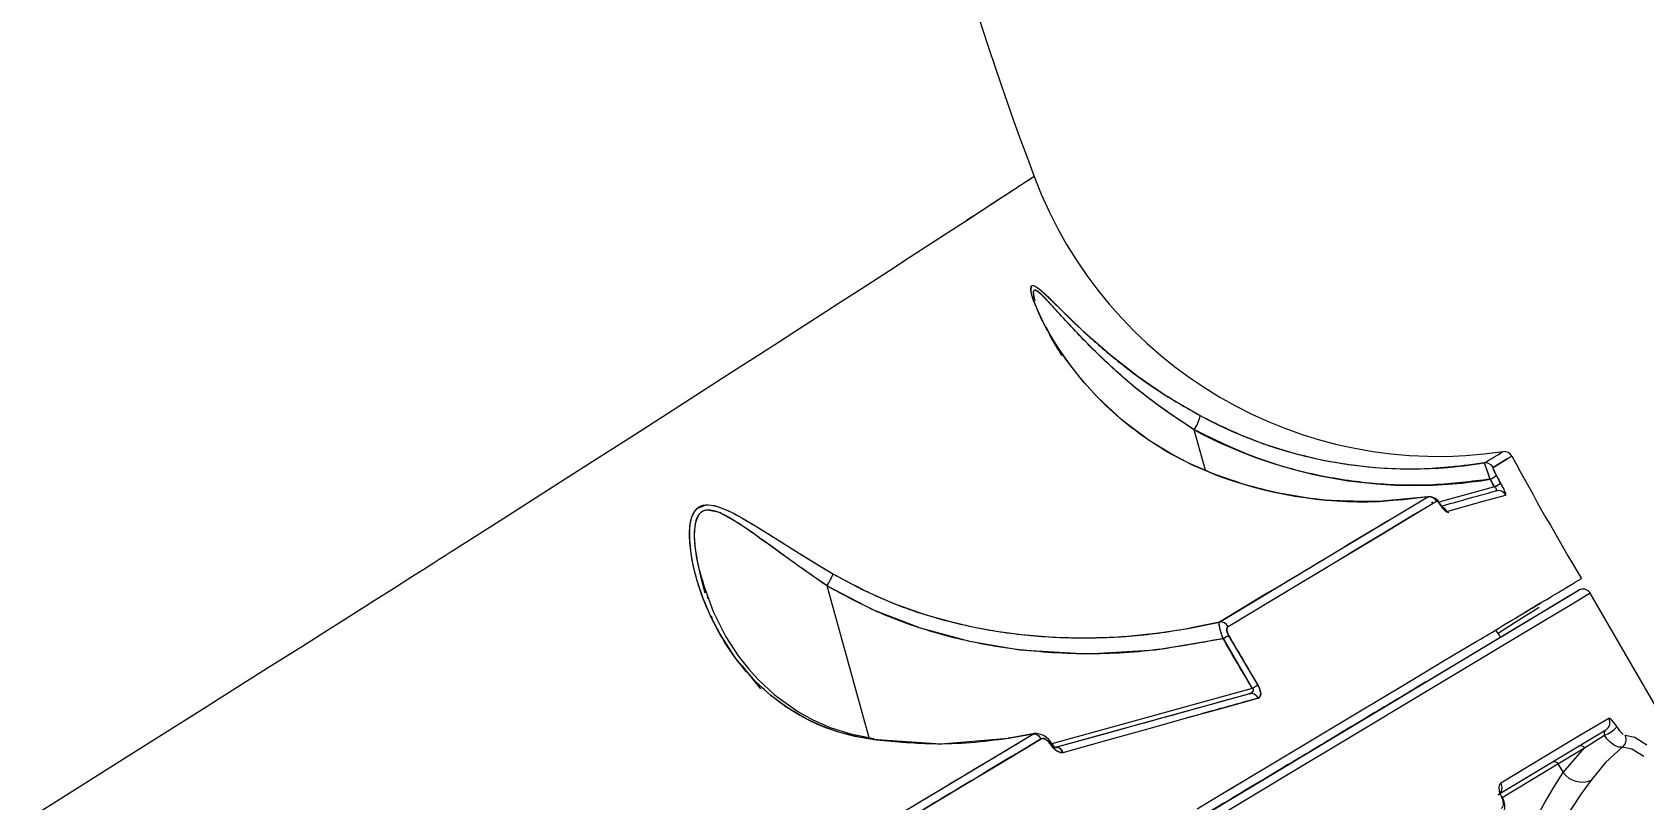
# Model space of a CAD drawing. Header units: millimetres. Extents: x -6879 to 7341, y -8047 to 7187.
# Drawn here: x 158.6 to 345.1, y -1772.2 to -1683.3 of the extents above; entities that cross this region are included whole.
import ezdxf

# ---------------------------------------------------------------- set-up
doc = ezdxf.new("R2010")
doc.units = ezdxf.units.MM
for name, color, linetype in [('DIKOM_ОБЪЕКТ', 7, 'Continuous'), ('DIKOM_РАЗМЕР_ЗОНА', 7, 'Continuous'), ('DIKOM_РАЗМЕР_ОБЪЕКТА', 7, 'Continuous')]:
    doc.layers.add(name, color=color, linetype=linetype)
doc.styles.add('style1', font='arial.ttf', dxfattribs={"width": 0.8})
doc.dimstyles.new('1-50', dxfattribs={"dimtxt": 300, "dimasz": 200, "dimexe": 100, "dimexo": 0, "dimgap": 100, "dimtad": 0, "dimdec": 0, "dimtxsty": 'style1', "dimcen": 0, "dimclrd": 7, "dimclre": 7, "dimadec": 1, "dimazin": 2, "dimtfac": 1, "dimtdec": 0, "dimtmove": 1, "dimatfit": 3, "dimfxl": 0, "dimlwd": 25, "dimlwe": 18, "dimarcsym": 0})

# ---------------------------------------------------------------- blocks, each defined once
blk = doc.blocks.new('*D19')
at = {"layer": 'Defpoints', "color": 0, "transparency": 16777216}
for p in [(5624.04, 6094.27), (-4435.35, 2864.29), (5624.04, -2640.11)]:
    blk.add_point(p, dxfattribs=at)
at = {"layer": 'DIKOM_РАЗМЕР_ОБЪЕКТА', "color": 7, "lineweight": 18, "transparency": 16777216}
for p, q in [((-4435.35, 2864.29), (-4435.35, 6194.27)), ((5624.04, -2640.11), (5624.04, 6194.27))]:
    blk.add_line(p, q, dxfattribs=at)
at = {"layer": 'DIKOM_РАЗМЕР_ОБЪЕКТА', "color": 7, "lineweight": 25, "transparency": 16777216}
for p, q in [((-4235.35, 6094.27), (2113.67, 6094.27)), ((5424.04, 6094.27), (3193.46, 6094.27))]:
    blk.add_line(p, q, dxfattribs=at)
at = {"layer": 'DIKOM_РАЗМЕР_ОБЪЕКТА', "color": 7, "transparency": 16777216}
for points in [[(-4235.35, 6127.6), (-4235.35, 6060.94), (-4435.35, 6094.27)], [(5424.04, 6127.6), (5424.04, 6060.94), (5624.04, 6094.27)]]:
    blk.add_solid(points, dxfattribs=at)
at = {"layer": 'DIKOM_РАЗМЕР_ОБЪЕКТА', "color": 0, "transparency": 16777216, "insert": (2653.56, 6094.27), "char_height": 300, "attachment_point": 5, "style": 'style1'}
blk.add_mtext('10100', dxfattribs=at)
blk = doc.blocks.new('*D17')
at = {"layer": 'Defpoints', "color": 0, "transparency": 16777216}
for p in [(-5935.35, 6990.27), (-5935.35, 998.27), (7340.79, -2830.86)]:
    blk.add_point(p, dxfattribs=at)
at = {"layer": 'DIKOM_РАЗМЕР_ЗОНА', "color": 7, "lineweight": 18, "transparency": 16777216}
for p, q in [((-5935.35, 998.27), (-5935.35, 7090.27)), ((7340.79, -2830.86), (7340.79, 7090.27))]:
    blk.add_line(p, q, dxfattribs=at)
at = {"layer": 'DIKOM_РАЗМЕР_ЗОНА', "color": 7, "lineweight": 25, "transparency": 16777216}
for p, q in [((-5735.35, 6990.27), (2016.67, 6990.27)), ((7140.79, 6990.27), (3096.46, 6990.27))]:
    blk.add_line(p, q, dxfattribs=at)
at = {"layer": 'DIKOM_РАЗМЕР_ЗОНА', "color": 7, "transparency": 16777216}
for points in [[(-5735.35, 7023.6), (-5735.35, 6956.94), (-5935.35, 6990.27)], [(7140.79, 7023.6), (7140.79, 6956.94), (7340.79, 6990.27)]]:
    blk.add_solid(points, dxfattribs=at)
at = {"layer": 'DIKOM_РАЗМЕР_ЗОНА', "color": 0, "transparency": 16777216, "insert": (2556.56, 6990.27), "char_height": 300, "attachment_point": 5, "style": 'style1'}
blk.add_mtext('13300', dxfattribs=at)

msp = doc.modelspace()

# ---------------------------------------------------------------- linework, layer by layer
at = {"layer": 'DIKOM_ОБЪЕКТ', "color": 7, "linetype": 'Continuous', "lineweight": 15}
for p, q in [((275.73, -1717.07), (276.08, -1717.81)), ((294.39, -1733.99), (293.09, -1729.31)), ((294.39, -1733.99), (293.09, -1729.31)), ((293.94, -1733.79), (295.42, -1734.44)), ((294.4, -1734.03), (294.39, -1734)), ((294.4, -1734.03), (294.39, -1734)), ((326.63, -1733.15), (326.71, -1733.1)), ((327.66, -1733.67), (327.66, -1733.68)), ((295.42, -1734.44), (297.83, -1735.26)), ((327.82, -1735.92), (321.38, -1737.7)), ((327.82, -1735.92), (321.38, -1737.7)), ((327.33, -1735.02), (327.82, -1735.92)), ((328.53, -1735.48), (328.04, -1734.59)), ((308.54, -1737.44), (314.5, -1737.62)), ((320.11, -1737.07), (314.42, -1737.62)), ((314.5, -1737.62), (320.18, -1737.04)), ((320.18, -1737.08), (320.11, -1737.07)), ((320.18, -1737.06), (320.22, -1737.07)), ((320.69, -1737.85), (320.59, -1737.64)), ((320.71, -1737.89), (320.7, -1737.89)), ((320.71, -1737.89), (320.7, -1737.89)), ((318.97, -1738.89), (318.97, -1738.89)), ((318.97, -1738.89), (318.97, -1738.89)), ((310.5, -1742.85), (310.5, -1742.85)), ((310.5, -1742.85), (310.5, -1742.85)), ((236.51, -1748.24), (236.06, -1746.61)), ((236.06, -1746.62), (236.21, -1747.04)), ((-200.45, -2071.15), (337.54, -1747.9)), ((158.71, -1855.35), (337.52, -1747.91)), ((236.71, -1748.59), (236.81, -1748.86)), ((255.47, -1764.97), (250.59, -1747.39)), ((255.47, -1764.97), (250.59, -1747.39)), ((302.79, -1747.48), (302.79, -1747.48)), ((302.79, -1747.48), (302.79, -1747.48)), ((303.29, -1748.32), (303.29, -1748.32)), ((303.29, -1748.32), (303.29, -1748.32)), ((237.38, -1751.38), (237.24, -1750.89)), ((296.99, -1752.1), (296.97, -1752.12)), ((296.43, -1753.48), (299.8, -1759.25)), ((300.43, -1758.85), (297.06, -1753.09)), ((299.8, -1759.25), (276.62, -1765.68)), ((299.8, -1759.25), (276.62, -1765.68)), ((276.9, -1766.12), (299.41, -1759.88)), ((309.57, -1764.7), (317.29, -1760.07)), ((255.51, -1765.13), (255.51, -1765.11)), ((255.51, -1765.13), (255.51, -1765.11)), ((274.4, -1764.55), (271.58, -1765.06)), ((271.67, -1765), (274.6, -1764.46)), ((275.39, -1765.15), (275.23, -1764.94)), ((340.71, -1764.08), (328.25, -1771.57)), ((338.23, -1766.15), (340.54, -1764.69)), ((272.25, -1766.89), (272.49, -1766.83)), ((335.16, -1768), (338.23, -1766.15)), ((335.76, -1769), (338.23, -1766.15)), ((267.41, -1768.76), (267.41, -1768.76)), ((267.41, -1768.76), (267.41, -1768.76)), ((269.01, -1767.79), (269.01, -1767.79)), ((269.01, -1767.79), (269.01, -1767.79)), ((270.28, -1768.16), (270.28, -1768.16)), ((270.28, -1768.16), (270.28, -1768.16)), ((328.7, -1771.88), (335.16, -1768)), ((335.16, -1768), (335.76, -1769)), ((335.76, -1769), (335.76, -1769)), ((262.07, -1771.96), (262.07, -1771.96)), ((262.07, -1771.96), (262.07, -1771.96))]:
    msp.add_line(p, q, dxfattribs=at)
at = {"layer": 'DIKOM_ОБЪЕКТ', "color": 7, "linetype": 'Continuous', "lineweight": 15, "flags": 128}
for points in [[(274.56, -1699.98), (274.4, -1700.09), (273.91, -1700.41), (273.08, -1700.95), (271.93, -1701.7), (270.47, -1702.65), (268.66, -1703.83), (266.49, -1705.25), (264.67, -1706.44), (262.62, -1707.77), (260.34, -1709.25), (257.81, -1710.89), (255.2, -1712.58), (253.7, -1713.55), (252.12, -1714.57), (250.46, -1715.65), (248.72, -1716.78), (246.88, -1717.96), (244.96, -1719.2), (242.94, -1720.5), (239.66, -1722.61), (236.07, -1724.93), (232.12, -1727.46), (227.8, -1730.23), (223.5, -1732.99), (220.31, -1735.02), (216.85, -1737.23), (213.62, -1739.3), (209.08, -1742.19), (208.44, -1742.6), (207.78, -1743.02), (207.1, -1743.45), (206.42, -1743.89), (205.72, -1744.33), (205.01, -1744.78), (203.93, -1745.47), (202.45, -1746.41), (200.54, -1747.63), (198.2, -1749.11), (195.4, -1750.89), (192.48, -1752.74), (190.01, -1754.31), (185.86, -1756.93), (182.26, -1759.21), (178.01, -1761.9), (169.93, -1766.99), (162.18, -1771.88), (154.81, -1776.52)], [(295.35, -1734.43), (292.82, -1733.36), (290.33, -1732.07), (287.88, -1730.56), (284.79, -1728.22), (281.9, -1725.53), (280.24, -1723.7), (278.72, -1721.78), (277.38, -1719.87), (276.45, -1718.37), (275.69, -1716.99), (274.97, -1715.5), (274.49, -1714.31), (274.3, -1713.71), (274.2, -1713.24), (274.27, -1712.64), (274.47, -1712.6), (274.79, -1712.74), (275.17, -1713.01), (275.65, -1713.43), (276.62, -1714.36), (277.89, -1715.61), (279.09, -1716.79), (280.49, -1718.1), (283.39, -1720.64), (286.59, -1723.14), (290.04, -1725.49), (293.75, -1727.66)], [(293.09, -1729.31), (291.73, -1728.44), (290.33, -1727.49), (289, -1726.54), (287.72, -1725.58), (286.38, -1724.51), (285.37, -1723.66), (284.09, -1722.55), (282.65, -1721.21), (281.66, -1720.26), (280.61, -1719.21), (279.33, -1717.88), (278.12, -1716.57), (276.97, -1715.31), (275.92, -1714.17), (275.42, -1713.67), (275.04, -1713.34), (274.71, -1713.15), (274.51, -1713.19), (274.45, -1713.44), (274.51, -1713.89), (274.6, -1714.24)], [(326.63, -1733.15), (323.72, -1733.54), (323.2, -1733.57)], [(329.84, -1732.35), (329.3, -1732.68), (327.66, -1733.67)], [(327.66, -1733.67), (329.3, -1732.68), (329.84, -1732.35)], [(295.35, -1734.43), (295.41, -1734.42), (295.42, -1734.44)], [(295.42, -1734.44), (295.41, -1734.42), (295.35, -1734.43)], [(327.82, -1735.92), (327.95, -1735.84), (328.02, -1735.8)], [(327.96, -1736.39), (328.06, -1736.33), (328.07, -1736.28), (328.06, -1736.22), (328.03, -1736.16), (327.98, -1736.08), (327.91, -1736), (327.82, -1735.92)], [(295.99, -1751.57), (303.4, -1747.11), (309.9, -1743.21), (315.47, -1739.86), (320.11, -1737.07)], [(296.99, -1752.1), (302.24, -1748.94), (306.88, -1746.16), (310.94, -1743.72), (314.86, -1741.36), (318.24, -1739.32), (321.13, -1737.59)], [(320.11, -1737.07), (317.27, -1737.43), (314.42, -1737.62)], [(314.5, -1737.62), (314.49, -1737.61), (314.42, -1737.62)], [(314.42, -1737.62), (314.49, -1737.61), (314.5, -1737.62)], [(321.13, -1737.59), (321.21, -1737.6), (321.33, -1737.69), (321.47, -1737.85), (321.63, -1738.07)], [(322.33, -1738.76), (326.26, -1737.67), (329.1, -1736.88)], [(255.87, -1765.19), (253.82, -1764.82), (251.8, -1764.28), (249.96, -1763.6), (248.17, -1762.77), (246.1, -1761.56), (244.14, -1760.11), (242.29, -1758.42), (240.02, -1755.76), (238.17, -1752.91), (237.14, -1750.92), (236.27, -1748.85), (235.57, -1746.8), (235.15, -1745.18), (234.87, -1743.69), (234.7, -1742.07), (234.72, -1740.71), (234.81, -1740), (234.96, -1739.41), (235.21, -1738.84), (235.55, -1738.42), (236.56, -1738), (237.18, -1738.02), (237.91, -1738.19), (238.8, -1738.53), (239.83, -1739.02), (241, -1739.66), (242.55, -1740.59), (244.3, -1741.68), (247.71, -1743.82), (251.28, -1745.99)], [(250.59, -1747.39), (248.91, -1746.23), (247.27, -1745.07), (245.66, -1743.91), (244.08, -1742.76), (242.91, -1741.92), (241.88, -1741.18), (240.98, -1740.56), (239.94, -1739.88), (238.94, -1739.3), (238.02, -1738.86), (236.71, -1738.6), (236.18, -1738.75), (235.78, -1739.09), (235.51, -1739.57), (235.33, -1740.21), (235.25, -1740.85), (235.23, -1741.61), (235.34, -1743.11), (235.6, -1744.69), (235.97, -1746.27), (236.26, -1747.29)], [(318.97, -1738.89), (318.24, -1739.32), (314.86, -1741.36), (311, -1743.68)], [(321.63, -1738.07), (321.61, -1738), (321.59, -1737.97)], [(321.59, -1737.97), (321.61, -1738), (321.63, -1738.07)], [(322.17, -1738.54), (322.24, -1738.62), (322.33, -1738.76)], [(315.47, -1739.86), (314.35, -1740.53), (310.68, -1742.74), (310.5, -1742.85)], [(236.21, -1747.04), (237.4, -1750.36), (238.89, -1753.28), (240.32, -1755.47), (241.53, -1757.03), (242.61, -1758.23), (244.51, -1760), (247.21, -1761.95), (248.94, -1762.91), (250.96, -1763.79), (253.3, -1764.53), (256, -1765.07)], [(251.28, -1745.99), (254.67, -1747.81), (258.2, -1749.37), (261.9, -1750.68), (264.58, -1751.45), (267.44, -1752.12), (270.15, -1752.62), (273.1, -1753.02), (276.79, -1753.32), (280.42, -1753.41), (284.61, -1753.27), (288.97, -1752.84), (292.37, -1752.32), (295.99, -1751.57)], [(338.91, -1748.24), (338.29, -1748.62), (336.52, -1749.68), (333.66, -1751.4), (329.73, -1753.76), (324.77, -1756.74), (318.82, -1760.31), (311.94, -1764.45), (304.15, -1769.13), (295.52, -1774.31), (286.09, -1779.98), (275.9, -1786.11), (265.01, -1792.65), (253.46, -1799.59), (241.31, -1806.89), (228.61, -1814.52), (215.4, -1822.46), (201.74, -1830.67), (187.67, -1839.12), (173.25, -1847.79), (158.51, -1856.64)], [(250.59, -1747.39), (255.86, -1750.13), (261.36, -1752.26), (267.06, -1753.8), (272.92, -1754.78), (280.72, -1755.25), (288.61, -1754.81), (296.43, -1753.48)], [(302.79, -1747.48), (301.53, -1748.24), (295.99, -1751.57)], [(511.23, -2369.58), (510.64, -2333.04), (508.96, -2296.53), (506.17, -2260.08), (502.28, -2223.74), (497.3, -2187.54), (491.35, -2152.14), (484.34, -2116.93), (476.3, -2081.95), (467.22, -2047.22), (456.92, -2012.15), (445.57, -1977.41), (433.17, -1943.03), (419.74, -1909.04), (405.29, -1875.47), (390.12, -1842.94), (373.99, -1810.87), (356.92, -1779.3), (338.91, -1748.24)], [(332.98, -1749.88), (330.66, -1751.36), (328.48, -1752.75), (328.21, -1752.92)], [(295.99, -1751.57), (292.91, -1752.22), (292.62, -1752.27)], [(297.06, -1753.09), (296.98, -1752.92), (296.91, -1752.76), (296.87, -1752.6), (296.85, -1752.45), (296.88, -1752.23), (296.99, -1752.1)], [(325.86, -1753.76), (325.77, -1753.81), (322.01, -1756.07), (317.48, -1758.79), (312.12, -1762.01), (307.49, -1764.79), (302.31, -1767.9), (296.54, -1771.37), (293.42, -1773.25)], [(240.78, -1756.64), (240.95, -1756.91), (242.88, -1759.31)], [(299.41, -1759.88), (299.83, -1759.68), (299.91, -1759.58), (299.94, -1759.48), (299.93, -1759.42), (299.9, -1759.36), (299.86, -1759.31), (299.8, -1759.25)], [(299.41, -1759.88), (299.56, -1759.85), (299.65, -1759.85)], [(300.46, -1760.39), (300.38, -1760.25), (300.31, -1760.17)], [(300.46, -1760.39), (300.68, -1760.24), (300.77, -1759.9), (300.75, -1759.67), (300.69, -1759.41), (300.58, -1759.13), (300.43, -1758.85)], [(277.92, -1766.67), (282.97, -1765.26), (287.61, -1763.97), (292.09, -1762.72), (296.45, -1761.51), (300.46, -1760.39)], [(341.04, -1762.73), (337.72, -1764.72), (333.55, -1767.23), (328.55, -1770.23)], [(341.97, -1763.68), (341.81, -1763.43), (341.64, -1763.21), (341.37, -1762.9), (341.17, -1762.74), (341.04, -1762.73)], [(238.4, -1786.19), (248.12, -1780.35), (257.37, -1774.79), (266.13, -1769.52), (274.4, -1764.55)], [(239.33, -1786.76), (243.84, -1784.05), (247.75, -1781.7), (251.08, -1779.7), (253.85, -1778.03), (255.33, -1777.15), (256.59, -1776.39), (257.66, -1775.74), (258.8, -1775.06), (260.78, -1773.87), (266.24, -1770.59), (271.09, -1767.67), (275.37, -1765.1)], [(271.58, -1765.06), (263.76, -1765.7), (255.87, -1765.19)], [(256, -1765.07), (255.95, -1765.08), (255.87, -1765.19)], [(255.87, -1765.19), (255.95, -1765.08), (256, -1765.07)], [(274.4, -1764.55), (272.64, -1764.88), (271.58, -1765.06)], [(271.58, -1765.06), (271.64, -1765), (271.67, -1765)], [(271.67, -1765), (271.64, -1765), (271.58, -1765.06)], [(275.37, -1765.1), (275.61, -1765.05), (275.9, -1765.15), (276.2, -1765.39), (276.34, -1765.55), (276.46, -1765.72)], [(276.46, -1765.72), (276.54, -1765.66), (276.57, -1765.61), (276.55, -1765.6), (276.48, -1765.62), (276.42, -1765.65)], [(276.46, -1765.72), (276.81, -1766.17), (277.2, -1766.5), (277.58, -1766.67), (277.92, -1766.67)], [(276.57, -1765.61), (276.72, -1765.83), (276.89, -1766), (277.04, -1766.1), (277.18, -1766.1)], [(337.64, -1765.92), (337.71, -1765.89), (337.79, -1765.88), (337.87, -1765.88), (337.95, -1765.91), (338.03, -1765.95), (338.11, -1766), (338.18, -1766.07), (338.23, -1766.15)], [(342.61, -1766.06), (342.23, -1766.08), (341.73, -1765.88), (341.15, -1765.42), (340.84, -1765.09), (340.54, -1764.69)], [(345.47, -1765.85), (344.07, -1764.96), (342.93, -1764.72)], [(334.57, -1767.77), (334.72, -1767.72), (334.88, -1767.75), (335.04, -1767.85), (335.16, -1768)], [(342.61, -1766.06), (340.69, -1767.82), (339, -1769.87)], [(345.1, -1767.16), (343.73, -1766.29), (342.61, -1766.06)], [(324.34, -1803.86), (324.34, -1802.71), (324.38, -1801.42), (324.45, -1800.01), (324.48, -1799.55), (324.52, -1799.04), (324.57, -1798.48), (324.64, -1797.86), (324.74, -1797.01), (324.94, -1795.61), (325.37, -1793.31), (325.91, -1790.95), (326.61, -1788.45), (327.35, -1786.13), (328.26, -1783.66), (329.2, -1781.33), (330.28, -1778.92), (331.37, -1776.68), (332.53, -1774.46), (333.65, -1772.46), (334.76, -1770.59), (335.76, -1769)], [(339, -1769.87), (337.87, -1771.47), (336.66, -1773.28), (335.37, -1775.29), (334.06, -1777.47), (331.51, -1782.12), (329.24, -1786.95), (327.39, -1791.81), (326.04, -1796.51), (325.21, -1800.91), (324.98, -1802.91), (324.83, -1804.72)], [(328.55, -1770.23), (328.4, -1770.4), (328.32, -1770.7), (328.36, -1771.14), (328.45, -1771.43), (328.58, -1771.73)], [(328.58, -1771.73), (328.7, -1772.02), (328.79, -1772.3), (328.82, -1772.72), (328.75, -1773), (328.59, -1773.17)], [(328.58, -1771.73), (328.61, -1771.74), (328.63, -1771.74), (328.64, -1771.75), (328.65, -1771.76)]]:
    msp.add_lwpolyline(points, dxfattribs=at)
at = {"layer": 'DIKOM_ОБЪЕКТ', "color": 7, "linetype": 'Continuous', "lineweight": 15}
for centre, radius, start, end in [((655.55, -1556.82), 407, 190.4054, 200.5946), ((655.55, -1556.82), 407, 190.4054, 200.5946), ((321.34, -1682.42), 49.97, 200.5772, 278.6063), ((288.61, -1726.46), 5.31, 327.558, 346.7068), ((288.61, -1726.46), 5.31, 327.558, 346.7068), ((318.22, -1682.15), 51.68, 242.0119, 279.366), ((292.99, -1729.24), 0.0123, 156.9137, 199.4026), ((292.99, -1729.24), 0.0131, 158.3172, 198.1345), ((318.57, -1681.99), 53.76, 241.9118, 279.3725), ((328.96, -1732.83), 1, 28.3212, 98.5623), ((326.78, -1734.14), 1, 28.2704, 98.413), ((326.78, -1734.14), 1, 28.2704, 98.413), ((326.78, -1734.14), 1, 28.2704, 98.413), ((298.21, -1744.6), 30.65, 18.2124, 21.929), ((330.23, -1733.07), 2.67, 192.4411, 214.7828), ((655.55, -1556.82), 370, 208.3212, 210.8456), ((655.55, -1556.82), 370, 208.3212, 210.8456), ((312.78, -1688.74), 48.91, 249.1207, 271.9326), ((323.89, -1728.4), 7.47, 297.4374, 303.871), ((323.89, -1728.4), 7.47, 297.4374, 303.871), ((324.4, -1729.38), 7.38, 297.5804, 304.0904), ((324.4, -1729.38), 7.38, 297.5804, 304.0904), ((324.23, -1738.19), 5.08, 14.6377, 32.1702), ((320.25, -1738.06), 1, 28.1142, 97.9518), ((320.25, -1738.06), 1, 28.1142, 97.9518), ((320.07, -1738.7), 1.69, 25.6485, 77.7923), ((328.23, -1737.35), 0.995, 28.5085, 105.3726), ((328.23, -1737.35), 0.995, 28.5085, 105.3726), ((328.23, -1737.35), 0.995, 28.5085, 105.3726), ((320.58, -1738.86), 1.35, 25.6365, 41.2999), ((322.97, -1737.5), 1.46, 203.0836, 253.1621), ((321.45, -1739.23), 0.998, 27.7708, 71.188), ((321.45, -1739.23), 1, 27.8648, 68.4247), ((242.86, -1742.64), 9.07, 328.4379, 338.3034), ((242.86, -1742.64), 9.07, 328.4379, 338.3034), ((338.06, -1748.76), 1, 105.4999, 121), ((338.06, -1748.76), 1, 30.9524, 105.5), ((300.99, -1751.28), 5.07, 185.5249, 205.7287), ((296.09, -1752.57), 1.01, 27.4945, 96.0562), ((296.09, -1752.57), 1.01, 27.4945, 96.0562), ((319.95, -1758.47), 10, 31, 36.8441), ((290.71, -1743.41), 11.58, 299.5889, 303.3007), ((290.71, -1743.41), 11.58, 299.5889, 303.3007), ((299.62, -1760.78), 0.931, 24.4949, 103.4894), ((299.62, -1760.78), 0.931, 24.4949, 103.4894), ((294.28, -1749.92), 10.84, 300.5796, 304.5521), ((294.28, -1749.92), 10.84, 300.5796, 304.5521), ((290.05, -1743.13), 18.84, 301.1516, 301.9927), ((297.78, -1755.15), 4.55, 303.5757, 305.5749), ((309.57, -1764.7), 10, 153.8268, 154.9239), ((339.32, -1761.34), 3.56, 289.9673, 318.6479), ((340.19, -1763.23), 0.994, 301.4835, 30.7553), ((344.79, -1762.12), 3.22, 208.8728, 230.2972), ((274.46, -1765.56), 1.02, 26.9132, 94.1056), ((274.46, -1765.56), 1.02, 26.9132, 94.1056), ((274.58, -1766.76), 2.3, 29.8994, 90.1973), ((276.3, -1765.46), 0.308, 302.045, 331.431), ((341.01, -1764.49), 0.512, 126.6649, 203.0358), ((342.05, -1765.22), 1.01, 303.8705, 29.6697), ((277.07, -1766.99), 0.903, 20.8963, 102.0086), ((277.03, -1767.05), 0.96, 22.9659, 85.881), ((337.97, -1767.34), 2.77, 216.9489, 292.676), ((327.72, -1770.75), 0.98, 302.8069, 31.9128), ((326.83, -1772.99), 2.2, 322.5767, 34.0924)]:
    msp.add_arc(centre, radius, start, end, dxfattribs=at)
for points, knots in [([(274.53, -1700), (274.46, -1700.05), (274.31, -1700.15), (272.88, -1701.08), (270.43, -1702.68), (268.27, -1704.09), (266.65, -1705.14), (266.49, -1705.25)], [0, 0, 0, 0, 0.231919, 0.47853, 0.725192, 0.972682, 1, 1, 1, 1]), ([(295.35, -1734.43), (293.87, -1733.81), (290.93, -1732.55), (287.05, -1730.08), (283.62, -1727.31), (280.65, -1724.29), (278.12, -1721.08), (276.39, -1718.34), (275.26, -1716.19), (274.59, -1714.65), (274.15, -1713.3), (274.16, -1712.49), (274.75, -1712.65), (275.67, -1713.43), (276.94, -1714.67), (278.56, -1716.29), (281.07, -1718.68), (284.43, -1721.57), (288.82, -1724.82), (292.11, -1726.72), (293.75, -1727.66)], [0, 0, 0, 0, 0.069382, 0.138832, 0.208606, 0.278052, 0.348159, 0.418735, 0.4541, 0.489907, 0.525967, 0.562455, 0.594839, 0.62705, 0.659044, 0.706141, 0.752666, 0.835464, 0.917837, 1, 1, 1, 1]), ([(293.09, -1729.31), (291.53, -1728.28), (288.4, -1726.22), (284.22, -1722.75), (281.01, -1719.66), (278.61, -1717.11), (277.05, -1715.39), (275.84, -1714.07), (274.97, -1713.22), (274.46, -1713.05), (274.41, -1713.57), (274.57, -1714.13), (274.64, -1714.38)], [0, 0, 0, 0, 0.173099, 0.346919, 0.521121, 0.618289, 0.715467, 0.780194, 0.84353, 0.905269, 0.957698, 1, 1, 1, 1]), ([(275.93, -1717.41), (276.1, -1717.78), (276.59, -1718.87), (277.32, -1720.02), (277.8, -1720.76)], [0, 0, 0, 0, 0.344982, 1, 1, 1, 1]), ([(293.75, -1727.66), (295.65, -1728.61), (299.45, -1730.48), (305.53, -1732.38), (312.13, -1733.61), (319.23, -1734.04), (324.16, -1733.45), (326.63, -1733.15)], [0, 0, 0, 0, 0.186878, 0.372756, 0.560226, 0.780002, 1, 1, 1, 1]), ([(327.33, -1735.02), (325.15, -1735.3), (320.8, -1735.85), (314.19, -1735.68), (307.27, -1734.7), (300.11, -1732.73), (295.43, -1730.45), (293.09, -1729.31)], [0, 0, 0, 0, 0.186758, 0.372879, 0.560485, 0.779855, 1, 1, 1, 1]), ([(326.63, -1733.15), (327.11, -1732.86), (328.07, -1732.28), (328.74, -1731.88), (328.74, -1731.88), (328.74, -1731.88)], [0, 0, 0, 0, 0.3741002, 0.7471381, 1, 1, 1, 1]), ([(327.33, -1735.02), (327.23, -1734.76), (327.04, -1734.23), (326.82, -1733.61), (326.68, -1733.24), (326.65, -1733.18), (326.63, -1733.15)], [0, 0, 0, 0, 0.2758501, 0.5575397, 0.7800751, 1, 1, 1, 1]), ([(327.66, -1733.67), (327.65, -1733.69), (327.64, -1733.74), (327.74, -1733.99), (327.88, -1734.29), (327.99, -1734.49), (328.04, -1734.59)], [0, 0, 0, 0, 0.280262, 0.559366, 0.779353, 1, 1, 1, 1]), ([(314.42, -1737.62), (312.6, -1737.62), (308.97, -1737.63), (303.95, -1736.91), (299.4, -1735.86), (296.7, -1734.91), (295.35, -1734.43)], [0, 0, 0, 0, 0.281271, 0.560348, 0.779394, 1, 1, 1, 1]), ([(327.82, -1735.92), (327.73, -1735.75), (327.56, -1735.45), (327.4, -1735.16), (327.33, -1735.02)], [0, 0, 0, 0, 0.56, 1, 1, 1, 1]), ([(327.96, -1736.39), (327.99, -1736.38), (328.04, -1736.37), (328.07, -1736.3), (328.07, -1736.23), (328.03, -1736.15), (327.96, -1736.04), (327.87, -1735.97), (327.82, -1735.92)], [0, 0, 0, 0, 0.1865419, 0.3559644, 0.5124827, 0.6268538, 0.7440469, 1, 1, 1, 1]), ([(328.04, -1734.59), (328.13, -1734.76), (328.3, -1735.06), (328.46, -1735.35), (328.53, -1735.48)], [0, 0, 0, 0, 0.56, 1, 1, 1, 1]), ([(328.53, -1735.48), (328.64, -1735.68), (328.85, -1736.08), (329.05, -1736.54), (329.14, -1736.82), (329.11, -1736.86), (329.1, -1736.88)], [0, 0, 0, 0, 0.279463, 0.558584, 0.778892, 1, 1, 1, 1]), ([(321.63, -1738.07), (321.57, -1737.99), (321.45, -1737.82), (321.31, -1737.66), (321.19, -1737.58), (321.15, -1737.59), (321.13, -1737.59)], [0, 0, 0, 0, 0.278996, 0.558352, 0.778598, 1, 1, 1, 1]), ([(321.68, -1738.14), (323.04, -1737.76), (325.59, -1737.05), (327.21, -1736.6), (327.96, -1736.39)], [0, 0, 0, 0, 0.53102, 1, 1, 1, 1]), ([(255.87, -1765.19), (254.5, -1764.93), (251.78, -1764.42), (248.17, -1762.89), (245.02, -1760.92), (242.33, -1758.57), (240.07, -1755.95), (237.9, -1752.64), (236.02, -1748.59), (234.93, -1744.63), (234.62, -1741.54), (234.78, -1739.63), (235.43, -1738.36), (236.47, -1737.88), (238.16, -1738.17), (240.37, -1739.26), (242.98, -1740.84), (245.67, -1742.54), (248.42, -1744.27), (250.33, -1745.41), (251.28, -1745.99)], [0, 0, 0, 0, 0.062114, 0.123723, 0.185539, 0.247439, 0.309439, 0.371083, 0.46424, 0.558285, 0.605634, 0.653609, 0.68597, 0.71823, 0.750411, 0.801205, 0.851546, 0.9011, 0.950434, 1, 1, 1, 1]), ([(250.59, -1747.39), (249.33, -1746.51), (246.83, -1744.78), (243.81, -1742.56), (241.45, -1740.87), (239.68, -1739.69), (238.19, -1738.87), (237.02, -1738.54), (236.2, -1738.65), (235.64, -1739.18), (235.23, -1740.32), (235.19, -1742.15), (235.55, -1744.91), (236.21, -1746.93), (236.6, -1748.14)], [0, 0, 0, 0, 0.139305, 0.277602, 0.350294, 0.422747, 0.494101, 0.538901, 0.582902, 0.627462, 0.672872, 0.765247, 0.858609, 1, 1, 1, 1]), ([(322.33, -1738.76), (322.29, -1738.76), (322.21, -1738.75), (321.97, -1738.54), (321.76, -1738.25), (321.63, -1738.07)], [0, 0, 0, 0, 0.281519, 0.562274, 1, 1, 1, 1]), ([(295.99, -1751.57), (297.9, -1750.42), (301.72, -1748.13), (305.74, -1745.71), (307.75, -1744.5), (308.24, -1744.21)], [0, 0, 0, 0, 0.431204, 0.861299, 1, 1, 1, 1]), ([(251.28, -1745.99), (253.19, -1747.01), (256.98, -1749.05), (263.1, -1751.17), (269.4, -1752.62), (275.93, -1753.38), (282.6, -1753.47), (289.36, -1752.93), (293.79, -1752.02), (295.99, -1751.57)], [0, 0, 0, 0, 0.139584, 0.278489, 0.418657, 0.558954, 0.705577, 0.853132, 1, 1, 1, 1]), ([(325.86, -1753.75), (326.75, -1753.22), (329.06, -1751.83), (331.93, -1750.11), (334.6, -1748.51), (336.47, -1747.38), (337.67, -1746.66), (337.81, -1746.57), (337.89, -1746.53)], [0, 0, 0, 0, 0.110616, 0.287988, 0.465238, 0.642737, 0.820861, 1, 1, 1, 1]), ([(296.43, -1753.48), (293.53, -1754.03), (287.75, -1755.13), (278.9, -1755.4), (270.71, -1754.66), (263.31, -1752.99), (256.71, -1750.72), (252.64, -1748.5), (250.59, -1747.39)], [0, 0, 0, 0, 0.186735, 0.373587, 0.560185, 0.707286, 0.853179, 1, 1, 1, 1]), ([(336.02, -1748.82), (336.43, -1748.56), (337.27, -1748.06), (337.68, -1747.82), (337.53, -1747.91), (337.52, -1747.91)], [0, 0, 0, 0, 0.486046, 0.974859, 1, 1, 1, 1]), ([(296.43, -1753.48), (296.33, -1753.22), (296.14, -1752.7), (295.99, -1752.1), (295.95, -1751.72), (295.98, -1751.62), (295.99, -1751.57)], [0, 0, 0, 0, 0.288729, 0.576275, 0.793446, 1, 1, 1, 1]), ([(296.99, -1752.1), (296.94, -1752.14), (296.86, -1752.23), (296.84, -1752.48), (296.91, -1752.8), (297.01, -1752.99), (297.06, -1753.09)], [0, 0, 0, 0, 0.280608, 0.560202, 0.779604, 1, 1, 1, 1]), ([(299.8, -1759.25), (299.16, -1758.18), (298.02, -1756.26), (296.91, -1754.33), (296.43, -1753.48)], [0, 0, 0, 0, 0.559999, 1, 1, 1, 1]), ([(297.06, -1753.09), (297.68, -1754.17), (298.79, -1756.1), (299.93, -1758.01), (300.43, -1758.85)], [0, 0, 0, 0, 0.559999, 1, 1, 1, 1]), ([(319.9, -1758.5), (319.01, -1759.03), (316.44, -1760.58), (311.4, -1763.61), (304.88, -1767.53), (297.66, -1771.87), (289.62, -1776.69), (280.72, -1782.04), (270.9, -1787.94), (260.35, -1794.28), (249.12, -1801.03), (237.27, -1808.15), (225.09, -1815.47), (212.62, -1822.96), (199.89, -1830.61), (186.66, -1838.56), (172.96, -1846.79), (163.47, -1852.5), (158.71, -1855.35)], [0, 0, 0, 0, 0.033614, 0.096862, 0.159756, 0.222432, 0.285023, 0.35146, 0.418107, 0.485127, 0.552259, 0.618985, 0.685461, 0.748051, 0.810692, 0.873513, 0.936652, 1, 1, 1, 1]), ([(276.9, -1766.12), (279.18, -1765.49), (283.74, -1764.22), (291.38, -1762.11), (296.36, -1760.72), (299.41, -1759.88)], [0, 0, 0, 0, 0.280103, 0.559983, 1, 1, 1, 1]), ([(299.41, -1759.88), (299.55, -1759.83), (299.74, -1759.77), (299.89, -1759.62), (299.94, -1759.53), (299.94, -1759.44), (299.91, -1759.36), (299.86, -1759.3), (299.82, -1759.27), (299.8, -1759.25)], [0, 0, 0, 0, 0.470852, 0.600381, 0.710224, 0.804347, 0.864481, 0.928431, 1, 1, 1, 1]), ([(300.43, -1758.85), (300.53, -1759.04), (300.72, -1759.42), (300.8, -1759.93), (300.7, -1760.27), (300.54, -1760.35), (300.46, -1760.39)], [0, 0, 0, 0, 0.249741, 0.499174, 0.750247, 1, 1, 1, 1]), ([(300.46, -1760.39), (298.56, -1760.92), (295.93, -1761.65), (293.04, -1762.46), (292.24, -1762.68)], [0, 0, 0, 0, 0.72334, 1, 1, 1, 1]), ([(275.37, -1765.1), (272.33, -1766.93), (266.24, -1770.58), (256.99, -1776.15), (248.03, -1781.53), (242.23, -1785.02), (239.33, -1786.76)], [0, 0, 0, 0, 0.280203, 0.559922, 0.779771, 1, 1, 1, 1]), ([(249.74, -1779.37), (253.05, -1777.38), (259.09, -1773.75), (267.26, -1768.84), (272.02, -1765.98), (274.4, -1764.55)], [0, 0, 0, 0, 0.378203, 0.688831, 1, 1, 1, 1]), ([(271.58, -1765.06), (270.12, -1765.25), (267.21, -1765.62), (261.94, -1765.8), (258.17, -1765.42), (255.87, -1765.19)], [0, 0, 0, 0, 0.280028, 0.559127, 1, 1, 1, 1]), ([(274.86, -1764.6), (274.96, -1764.66), (275.13, -1764.77), (275.31, -1765.04), (275.39, -1765.15)], [0, 0, 0, 0, 0.598851, 1, 1, 1, 1]), ([(276.46, -1765.72), (276.36, -1765.59), (276.17, -1765.32), (275.85, -1765.11), (275.57, -1765.02), (275.44, -1765.07), (275.37, -1765.1)], [0, 0, 0, 0, 0.278882, 0.558369, 0.778837, 1, 1, 1, 1]), ([(277.92, -1766.67), (277.79, -1766.68), (277.55, -1766.7), (277.13, -1766.48), (276.75, -1766.14), (276.56, -1765.86), (276.46, -1765.72)], [0, 0, 0, 0, 0.279502, 0.559696, 0.780207, 1, 1, 1, 1]), ([(299.31, -1769.7), (299.18, -1769.78), (298.92, -1769.94), (298, -1770.49), (297.06, -1771.05), (297.04, -1771.07)], [0, 0, 0, 0, 0.495428, 0.987656, 1, 1, 1, 1])]:
    msp.add_open_spline(points, degree=3, knots=knots, dxfattribs=at)
for points in [[(320.59, -1737.68), (320.69, -1737.86)], [(333.26, -1749.31), (331.48, -1750.38)], [(274.4, -1764.55), (274.63, -1764.53)], [(272.25, -1766.89), (272.49, -1766.83)]]:
    msp.add_open_spline(points, degree=1, dxfattribs=at)

# ---------------------------------------------------------------- dimensions: what is measured, and where the dimension line sits
at = {"layer": 'DIKOM_РАЗМЕР_ЗОНА'}
dim = msp.add_linear_dim(base=(-5935.35, 6990.27), p1=(7340.79, -2830.86), p2=(-5935.35, 998.27), text='13300', dimstyle='1-50', override={"dimscale": 1, "dimtix": 0, "dimtofl": 1, "dimtmove": 1, "dimatfit": 3}, dxfattribs=at)
dim.commit()
dim.dimension.update_dxf_attribs({"geometry": '*D17', "text_midpoint": (2556.56, 6990.27), "dimtype": 160})
at = {"layer": 'DIKOM_РАЗМЕР_ОБЪЕКТА'}
dim = msp.add_linear_dim(base=(5624.04, 6094.27), p1=(-4435.35, 2864.29), p2=(5624.04, -2640.11), text='10100', dimstyle='1-50', override={"dimscale": 1, "dimtix": 0, "dimtofl": 1, "dimtmove": 1, "dimatfit": 3}, dxfattribs=at)
dim.commit()
dim.dimension.update_dxf_attribs({"geometry": '*D19', "text_midpoint": (2653.56, 6094.27), "dimtype": 160})

doc.saveas('drawing.dxf')
